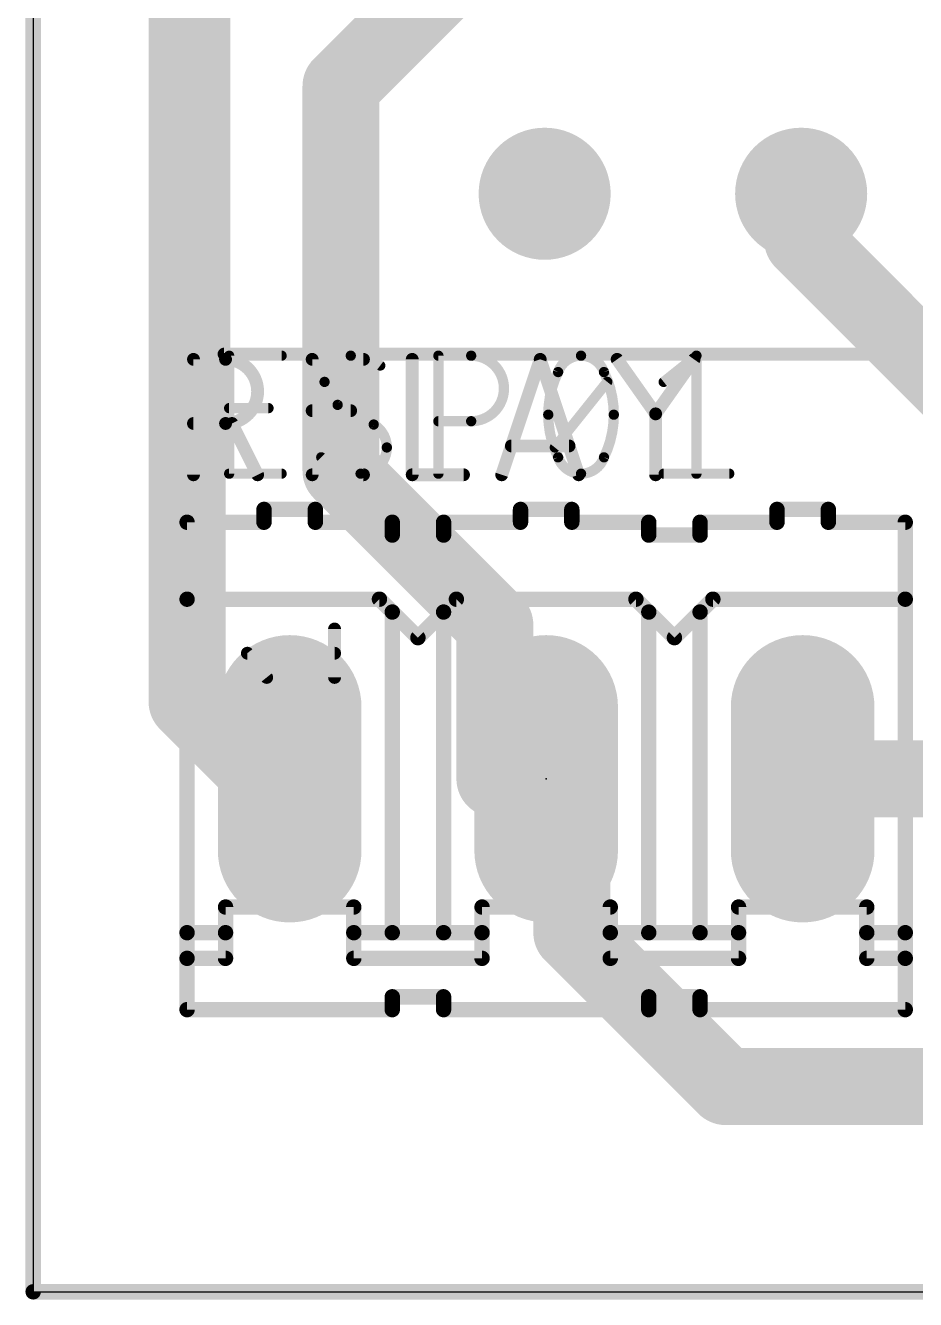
# Model space of a CAD drawing. Extents: x -0.1 to 40.3, y -1.3 to 55.7.
# Drawn here: x -0.08 to 8.74, y -1.35 to 11.27 of the extents above; entities that cross this region are included whole.
import ezdxf

# ---------------------------------------------------------------- set-up
doc = ezdxf.new("R2010")
doc.units = 0
for name, color, linetype in [('1', 12, 'CONTINUOUS'), ('17', 110, 'CONTINUOUS'), ('20', 31, 'CONTINUOUS'), ('21', 253, 'CONTINUOUS'), ('23', 53, 'CONTINUOUS'), ('25', 253, 'CONTINUOUS'), ('27', 253, 'CONTINUOUS'), ('51', 253, 'CONTINUOUS')]:
    doc.layers.add(name, color=color, linetype=linetype)

# ---------------------------------------------------------------- blocks, each defined once
blk = doc.blocks.new('RECT')
blk.add_solid([(-0.5, -0.5), (0.5, -0.5), (-0.5, 0.5), (0.5, 0.5)])
blk = doc.blocks.new('LONGP100')
at = {"const_width": 1}
blk.add_lwpolyline([(-0.5, 0), (0.5, 0)], dxfattribs=at)
at = {"const_width": 0.5}
for points in [[(-0.5, 0.25, 1), (-0.5, -0.25)], [(0.5, -0.25, 1), (0.5, 0.25)]]:
    blk.add_lwpolyline(points, format="xyb", dxfattribs=at)
blk = doc.blocks.new('ROUNDP')
at = {"const_width": 0.5}
blk.add_lwpolyline([(0, -0.25, 1), (0, 0.25, 1), (0, -0.25)], format="xyb", dxfattribs=at)

msp = doc.modelspace()

# ---------------------------------------------------------------- linework, layer by layer
at = {"layer": '1'}
for points, const_width in [([(0, -1.27), (0, 35.56)], 0.1524), ([(1.524, 4.572), (1.524, 12.954)], 0.762), ([(3.048, 10.668), (4.572, 12.192)], 0.762), ([(3.048, 6.858), (3.048, 10.668)], 0.762), ([(7.62, 9.144), (7.605, 9.6025)], 0.762), ([(9.144, 7.62), (7.62, 9.144)], 0.762), ([(4.572, 5.334), (3.048, 6.858)], 0.762), ([(4.572, 3.81), (4.572, 5.334)], 0.762), ([(2.286, 3.81), (1.524, 4.572)], 0.762), ([(2.286, 3.81), (2.54, 3.81)], 0.762), ([(4.572, 3.81), (5.08, 3.81)], 0.762), ([(5.334, 3.81), (5.08, 3.81)], 0.762), ([(5.334, 2.286), (5.334, 3.81)], 0.762), ([(11.43, 3.81), (7.62, 3.81)], 0.762), ([(6.858, 0.762), (5.334, 2.286)], 0.762), ([(16.764, 0.762), (6.858, 0.762)], 0.762), ([(22.86, -1.27), (0, -1.27)], 0.1524)]:
    msp.add_lwpolyline(points, dxfattribs=dict(at, const_width=const_width))
for points, const_width in [([(3.2385, 10.668, 1), (2.8575, 10.668)], 0.381), ([(2.9133, 10.8027, 1), (3.1827, 10.5333)], 0.381), ([(7.7954, 9.6087, 1), (7.4146, 9.5963)], 0.381), ([(7.7547, 9.2787, 1), (7.4853, 9.0093)], 0.381), ([(7.4296, 9.1378, 1), (7.8104, 9.1502)], 0.381), ([(3.1827, 6.9927, 1), (2.9133, 6.7233)], 0.381), ([(2.8575, 6.858, 1), (3.2385, 6.858)], 0.381), ([(4.7625, 5.334, 1), (4.3815, 5.334)], 0.381), ([(4.4373, 5.1993, 1), (4.7067, 5.4687)], 0.381), ([(1.6587, 4.7067, 1), (1.3893, 4.4373)], 0.381), ([(1.3335, 4.572, 1), (1.7145, 4.572)], 0.381), ([(2.286, 4.0005, 1), (2.286, 3.6195)], 0.381), ([(2.54, 3.6195, 1), (2.54, 4.0005)], 0.381), ([(4.572, 4.0005, 1), (4.572, 3.6195)], 0.381), ([(5.08, 4.0005, 1), (5.08, 3.6195)], 0.381), ([(5.08, 3.6195, 1), (5.08, 4.0005)], 0.381), ([(5.5245, 3.81, 1), (5.1435, 3.81)], 0.381), ([(5.334, 3.6195, 1), (5.334, 4.0005)], 0.381), ([(7.62, 4.0005, 1), (7.62, 3.6195)], 0.381), ([(2.1513, 3.6753, 1), (2.4207, 3.9447)], 0.381), ([(4.3815, 3.81, 1), (4.7625, 3.81)], 0.381), ([(5.4687, 2.4207, 1), (5.1993, 2.1513)], 0.381), ([(5.1435, 2.286, 1), (5.5245, 2.286)], 0.381), ([(6.858, 0.9525, 1), (6.858, 0.5715)], 0.381), ([(6.7233, 0.6273, 1), (6.9927, 0.8967)], 0.381), ([(0, -1.2319, 1), (0, -1.3081)], 0.0762), ([(-0.0381, -1.27, 1), (0.0381, -1.27)], 0.0762)]:
    msp.add_lwpolyline(points, format="xyb", dxfattribs=dict(at, const_width=const_width))
at = {"layer": '20'}
for p, q in [((0, 35.55), (0, -1.27)), ((0, -1.27), (22.53, -1.27))]:
    msp.add_line(p, q, dxfattribs=at)
at = {"layer": '21'}
for points, const_width in [([(1.89, 25.16), (1.89, 8.015)], 0.127), ([(1.89, 8.015), (16.1775, 8.015)], 0.127), ([(2.286, 6.35), (2.286, 6.477)], 0.1524), ([(2.794, 6.477), (2.286, 6.477)], 0.1524), ([(2.794, 6.35), (2.794, 6.477)], 0.1524), ([(4.826, 6.35), (4.826, 6.477)], 0.1524), ([(5.334, 6.477), (4.826, 6.477)], 0.1524), ([(5.334, 6.35), (5.334, 6.477)], 0.1524), ([(7.366, 6.35), (7.366, 6.477)], 0.1524), ([(7.874, 6.477), (7.366, 6.477)], 0.1524), ([(7.874, 6.35), (7.874, 6.477)], 0.1524), ([(1.524, 6.35), (1.524, 5.588)], 0.1524), ([(1.524, 6.35), (2.286, 6.35)], 0.1524), ([(3.556, 6.35), (2.794, 6.35)], 0.1524), ([(3.556, 6.223), (3.556, 6.35)], 0.1524), ([(4.064, 6.223), (4.064, 6.35)], 0.1524), ([(4.064, 6.35), (4.826, 6.35)], 0.1524), ([(5.334, 6.35), (6.096, 6.35)], 0.1524), ([(6.096, 6.223), (6.096, 6.35)], 0.1524), ([(6.604, 6.223), (6.604, 6.35)], 0.1524), ([(6.604, 6.35), (7.366, 6.35)], 0.1524), ([(7.874, 6.35), (8.636, 6.35)], 0.1524), ([(8.636, 5.588), (8.636, 6.35)], 0.1524), ([(3.556, 6.223), (4.064, 6.223)], 0.1524), ([(6.604, 6.223), (6.096, 6.223)], 0.1524), ([(1.524, 5.588), (1.524, 2.286)], 0.1524), ([(3.429, 5.588), (1.524, 5.588)], 0.1524), ([(3.429, 5.588), (3.556, 5.461)], 0.1524), ([(4.064, 5.461), (4.191, 5.588)], 0.1524), ([(4.191, 5.588), (5.969, 5.588)], 0.1524), ([(5.969, 5.588), (6.096, 5.461)], 0.1524), ([(6.604, 5.461), (6.731, 5.588)], 0.1524), ([(6.731, 5.588), (8.636, 5.588)], 0.1524), ([(8.636, 5.588), (8.636, 2.286)], 0.1524), ([(3.556, 5.461), (3.81, 5.207)], 0.1524), ([(3.556, 5.461), (3.556, 2.286)], 0.1524), ([(3.81, 5.207), (4.064, 5.461)], 0.1524), ([(4.064, 5.461), (4.064, 2.286)], 0.1524), ([(6.096, 5.461), (6.35, 5.207)], 0.1524), ([(6.096, 5.461), (6.096, 2.286)], 0.1524), ([(6.35, 5.207), (6.604, 5.461)], 0.1524), ([(6.604, 5.461), (6.604, 2.286)], 0.1524), ([(2.9845, 4.8133), (2.9845, 5.2931)], 0.127), ([(2.3128, 4.8133), (2.1209, 5.0532)], 0.127), ([(2.1209, 5.0532), (2.9845, 5.0532)], 0.127), ([(1.905, 2.54), (3.175, 2.54)], 0.1524), ([(1.905, 2.286), (1.905, 2.54)], 0.1524), ([(3.175, 2.286), (3.175, 2.54)], 0.1524), ([(4.445, 2.286), (4.445, 2.54)], 0.1524), ([(4.445, 2.54), (5.715, 2.54)], 0.1524), ([(5.715, 2.286), (5.715, 2.54)], 0.1524), ([(6.985, 2.54), (8.255, 2.54)], 0.1524), ([(6.985, 2.286), (6.985, 2.54)], 0.1524), ([(8.255, 2.286), (8.255, 2.54)], 0.1524), ([(1.905, 2.286), (1.524, 2.286)], 0.1524), ([(1.524, 2.286), (1.524, 2.032)], 0.1524), ([(1.905, 2.032), (1.905, 2.286)], 0.1524), ([(3.175, 2.032), (3.175, 2.286)], 0.1524), ([(3.175, 2.286), (3.556, 2.286)], 0.1524), ([(3.556, 2.286), (4.064, 2.286)], 0.1524), ([(4.064, 2.286), (4.445, 2.286)], 0.1524), ([(4.445, 2.032), (4.445, 2.286)], 0.1524), ([(5.715, 2.032), (5.715, 2.286)], 0.1524), ([(5.715, 2.286), (6.096, 2.286)], 0.1524), ([(6.096, 2.286), (6.604, 2.286)], 0.1524), ([(6.604, 2.286), (6.985, 2.286)], 0.1524), ([(6.985, 2.032), (6.985, 2.286)], 0.1524), ([(8.255, 2.032), (8.255, 2.286)], 0.1524), ([(8.255, 2.286), (8.636, 2.286)], 0.1524), ([(8.636, 2.286), (8.636, 2.032)], 0.1524), ([(1.524, 2.032), (1.524, 1.524)], 0.1524), ([(1.524, 2.032), (1.905, 2.032)], 0.1524), ([(4.445, 2.032), (3.175, 2.032)], 0.1524), ([(5.715, 2.032), (6.985, 2.032)], 0.1524), ([(8.636, 2.032), (8.255, 2.032)], 0.1524), ([(8.636, 2.032), (8.636, 1.524)], 0.1524), ([(3.556, 1.651), (3.556, 1.524)], 0.1524), ([(4.064, 1.651), (3.556, 1.651)], 0.1524), ([(4.064, 1.651), (4.064, 1.524)], 0.1524), ([(6.604, 1.651), (6.096, 1.651)], 0.1524), ([(6.096, 1.651), (6.096, 1.524)], 0.1524), ([(6.604, 1.651), (6.604, 1.524)], 0.1524), ([(3.556, 1.524), (1.524, 1.524)], 0.1524), ([(4.064, 1.524), (6.096, 1.524)], 0.1524), ([(8.636, 1.524), (6.604, 1.524)], 0.1524)]:
    msp.add_lwpolyline(points, dxfattribs=dict(at, const_width=const_width))
for points, const_width in [([(1.89, 8.0468, 1), (1.89, 7.9833)], 0.0635), ([(1.8583, 8.015, 1), (1.9218, 8.015)], 0.0635), ([(2.3241, 6.477, 1), (2.2479, 6.477)], 0.0762), ([(2.286, 6.5151, 1), (2.286, 6.4389)], 0.0762), ([(2.8321, 6.477, 1), (2.7559, 6.477)], 0.0762), ([(2.794, 6.4389, 1), (2.794, 6.5151)], 0.0762), ([(4.8641, 6.477, 1), (4.7879, 6.477)], 0.0762), ([(4.826, 6.5151, 1), (4.826, 6.4389)], 0.0762), ([(5.3721, 6.477, 1), (5.2959, 6.477)], 0.0762), ([(5.334, 6.4389, 1), (5.334, 6.5151)], 0.0762), ([(7.4041, 6.477, 1), (7.3279, 6.477)], 0.0762), ([(7.366, 6.5151, 1), (7.366, 6.4389)], 0.0762), ([(7.9121, 6.477, 1), (7.8359, 6.477)], 0.0762), ([(7.874, 6.4389, 1), (7.874, 6.5151)], 0.0762), ([(1.5621, 6.35, 1), (1.4859, 6.35)], 0.0762), ([(1.524, 6.3881, 1), (1.524, 6.3119)], 0.0762), ([(2.2479, 6.35, 1), (2.3241, 6.35)], 0.0762), ([(2.286, 6.3119, 1), (2.286, 6.3881)], 0.0762), ([(2.794, 6.3881, 1), (2.794, 6.3119)], 0.0762), ([(2.7559, 6.35, 1), (2.8321, 6.35)], 0.0762), ([(3.5941, 6.35, 1), (3.5179, 6.35)], 0.0762), ([(3.556, 6.3119, 1), (3.556, 6.3881)], 0.0762), ([(4.1021, 6.35, 1), (4.0259, 6.35)], 0.0762), ([(4.064, 6.3881, 1), (4.064, 6.3119)], 0.0762), ([(4.7879, 6.35, 1), (4.8641, 6.35)], 0.0762), ([(4.826, 6.3119, 1), (4.826, 6.3881)], 0.0762), ([(5.334, 6.3881, 1), (5.334, 6.3119)], 0.0762), ([(5.2959, 6.35, 1), (5.3721, 6.35)], 0.0762), ([(6.1341, 6.35, 1), (6.0579, 6.35)], 0.0762), ([(6.096, 6.3119, 1), (6.096, 6.3881)], 0.0762), ([(6.6421, 6.35, 1), (6.5659, 6.35)], 0.0762), ([(6.604, 6.3881, 1), (6.604, 6.3119)], 0.0762), ([(7.3279, 6.35, 1), (7.4041, 6.35)], 0.0762), ([(7.366, 6.3119, 1), (7.366, 6.3881)], 0.0762), ([(7.874, 6.3881, 1), (7.874, 6.3119)], 0.0762), ([(7.8359, 6.35, 1), (7.9121, 6.35)], 0.0762), ([(8.6741, 6.35, 1), (8.5979, 6.35)], 0.0762), ([(8.636, 6.3119, 1), (8.636, 6.3881)], 0.0762), ([(3.556, 6.2611, 1), (3.556, 6.1849)], 0.0762), ([(3.5179, 6.223, 1), (3.5941, 6.223)], 0.0762), ([(4.0259, 6.223, 1), (4.1021, 6.223)], 0.0762), ([(4.064, 6.1849, 1), (4.064, 6.2611)], 0.0762), ([(6.096, 6.2611, 1), (6.096, 6.1849)], 0.0762), ([(6.0579, 6.223, 1), (6.1341, 6.223)], 0.0762), ([(6.5659, 6.223, 1), (6.6421, 6.223)], 0.0762), ([(6.604, 6.1849, 1), (6.604, 6.2611)], 0.0762), ([(1.5621, 5.588, 1), (1.4859, 5.588)], 0.0762), ([(1.524, 5.6261, 1), (1.524, 5.5499)], 0.0762), ([(1.4859, 5.588, 1), (1.5621, 5.588)], 0.0762), ([(3.4559, 5.6149, 1), (3.4021, 5.5611)], 0.0762), ([(3.429, 5.5499, 1), (3.429, 5.6261)], 0.0762), ([(4.191, 5.6261, 1), (4.191, 5.5499)], 0.0762), ([(4.2179, 5.5611, 1), (4.1641, 5.6149)], 0.0762), ([(5.9959, 5.6149, 1), (5.9421, 5.5611)], 0.0762), ([(5.969, 5.5499, 1), (5.969, 5.6261)], 0.0762), ([(6.731, 5.6261, 1), (6.731, 5.5499)], 0.0762), ([(6.7579, 5.5611, 1), (6.7041, 5.6149)], 0.0762), ([(8.6741, 5.588, 1), (8.5979, 5.588)], 0.0762), ([(8.5979, 5.588, 1), (8.6741, 5.588)], 0.0762), ([(8.636, 5.5499, 1), (8.636, 5.6261)], 0.0762), ([(3.5941, 5.461, 1), (3.5179, 5.461)], 0.0762), ([(3.5829, 5.4879, 1), (3.5291, 5.4341)], 0.0762), ([(3.5291, 5.4341, 1), (3.5829, 5.4879)], 0.0762), ([(4.1021, 5.461, 1), (4.0259, 5.461)], 0.0762), ([(4.0371, 5.4879, 1), (4.0909, 5.4341)], 0.0762), ([(4.0909, 5.4341, 1), (4.0371, 5.4879)], 0.0762), ([(6.1341, 5.461, 1), (6.0579, 5.461)], 0.0762), ([(6.1229, 5.4879, 1), (6.0691, 5.4341)], 0.0762), ([(6.0691, 5.4341, 1), (6.1229, 5.4879)], 0.0762), ([(6.6421, 5.461, 1), (6.5659, 5.461)], 0.0762), ([(6.5771, 5.4879, 1), (6.6309, 5.4341)], 0.0762), ([(6.6309, 5.4341, 1), (6.5771, 5.4879)], 0.0762), ([(3.0163, 5.2931, 1), (2.9527, 5.2931)], 0.0635), ([(3.7831, 5.2339, 1), (3.8369, 5.1801)], 0.0762), ([(3.7831, 5.1801, 1), (3.8369, 5.2339)], 0.0762), ([(6.3231, 5.2339, 1), (6.3769, 5.1801)], 0.0762), ([(6.3231, 5.1801, 1), (6.3769, 5.2339)], 0.0762), ([(2.1457, 5.073, 1), (2.0961, 5.0334)], 0.0635), ([(2.1209, 5.0849, 1), (2.1209, 5.0214)], 0.0635), ([(2.9845, 5.0214, 1), (2.9845, 5.0849)], 0.0635), ([(2.288, 4.7935, 1), (2.3376, 4.8331)], 0.0635), ([(2.9527, 4.8133, 1), (3.0163, 4.8133)], 0.0635), ([(1.905, 2.5781, 1), (1.905, 2.5019)], 0.0762), ([(1.9431, 2.54, 1), (1.8669, 2.54)], 0.0762), ([(3.2131, 2.54, 1), (3.1369, 2.54)], 0.0762), ([(3.175, 2.5019, 1), (3.175, 2.5781)], 0.0762), ([(4.4831, 2.54, 1), (4.4069, 2.54)], 0.0762), ([(4.445, 2.5781, 1), (4.445, 2.5019)], 0.0762), ([(5.7531, 2.54, 1), (5.6769, 2.54)], 0.0762), ([(5.715, 2.5019, 1), (5.715, 2.5781)], 0.0762), ([(6.985, 2.5781, 1), (6.985, 2.5019)], 0.0762), ([(7.0231, 2.54, 1), (6.9469, 2.54)], 0.0762), ([(8.2931, 2.54, 1), (8.2169, 2.54)], 0.0762), ([(8.255, 2.5019, 1), (8.255, 2.5781)], 0.0762), ([(1.524, 2.3241, 1), (1.524, 2.2479)], 0.0762), ([(1.5621, 2.286, 1), (1.4859, 2.286)], 0.0762), ([(1.4859, 2.286, 1), (1.5621, 2.286)], 0.0762), ([(1.9431, 2.286, 1), (1.8669, 2.286)], 0.0762), ([(1.8669, 2.286, 1), (1.9431, 2.286)], 0.0762), ([(1.905, 2.2479, 1), (1.905, 2.3241)], 0.0762), ([(3.2131, 2.286, 1), (3.1369, 2.286)], 0.0762), ([(3.175, 2.3241, 1), (3.175, 2.2479)], 0.0762), ([(3.1369, 2.286, 1), (3.2131, 2.286)], 0.0762), ([(3.556, 2.3241, 1), (3.556, 2.2479)], 0.0762), ([(3.5179, 2.286, 1), (3.5941, 2.286)], 0.0762), ([(3.556, 2.2479, 1), (3.556, 2.3241)], 0.0762), ([(4.064, 2.3241, 1), (4.064, 2.2479)], 0.0762), ([(4.0259, 2.286, 1), (4.1021, 2.286)], 0.0762), ([(4.064, 2.2479, 1), (4.064, 2.3241)], 0.0762), ([(4.4831, 2.286, 1), (4.4069, 2.286)], 0.0762), ([(4.4069, 2.286, 1), (4.4831, 2.286)], 0.0762), ([(4.445, 2.2479, 1), (4.445, 2.3241)], 0.0762), ([(5.7531, 2.286, 1), (5.6769, 2.286)], 0.0762), ([(5.715, 2.3241, 1), (5.715, 2.2479)], 0.0762), ([(5.6769, 2.286, 1), (5.7531, 2.286)], 0.0762), ([(6.096, 2.3241, 1), (6.096, 2.2479)], 0.0762), ([(6.0579, 2.286, 1), (6.1341, 2.286)], 0.0762), ([(6.096, 2.2479, 1), (6.096, 2.3241)], 0.0762), ([(6.604, 2.3241, 1), (6.604, 2.2479)], 0.0762), ([(6.5659, 2.286, 1), (6.6421, 2.286)], 0.0762), ([(6.604, 2.2479, 1), (6.604, 2.3241)], 0.0762), ([(7.0231, 2.286, 1), (6.9469, 2.286)], 0.0762), ([(6.9469, 2.286, 1), (7.0231, 2.286)], 0.0762), ([(6.985, 2.2479, 1), (6.985, 2.3241)], 0.0762), ([(8.2931, 2.286, 1), (8.2169, 2.286)], 0.0762), ([(8.255, 2.3241, 1), (8.255, 2.2479)], 0.0762), ([(8.2169, 2.286, 1), (8.2931, 2.286)], 0.0762), ([(8.6741, 2.286, 1), (8.5979, 2.286)], 0.0762), ([(8.5979, 2.286, 1), (8.6741, 2.286)], 0.0762), ([(8.636, 2.2479, 1), (8.636, 2.3241)], 0.0762), ([(1.5621, 2.032, 1), (1.4859, 2.032)], 0.0762), ([(1.524, 2.0701, 1), (1.524, 1.9939)], 0.0762), ([(1.4859, 2.032, 1), (1.5621, 2.032)], 0.0762), ([(1.8669, 2.032, 1), (1.9431, 2.032)], 0.0762), ([(1.905, 1.9939, 1), (1.905, 2.0701)], 0.0762), ([(3.175, 2.0701, 1), (3.175, 1.9939)], 0.0762), ([(3.1369, 2.032, 1), (3.2131, 2.032)], 0.0762), ([(4.4069, 2.032, 1), (4.4831, 2.032)], 0.0762), ([(4.445, 1.9939, 1), (4.445, 2.0701)], 0.0762), ([(5.715, 2.0701, 1), (5.715, 1.9939)], 0.0762), ([(5.6769, 2.032, 1), (5.7531, 2.032)], 0.0762), ([(6.9469, 2.032, 1), (7.0231, 2.032)], 0.0762), ([(6.985, 1.9939, 1), (6.985, 2.0701)], 0.0762), ([(8.255, 2.0701, 1), (8.255, 1.9939)], 0.0762), ([(8.2169, 2.032, 1), (8.2931, 2.032)], 0.0762), ([(8.6741, 2.032, 1), (8.5979, 2.032)], 0.0762), ([(8.5979, 2.032, 1), (8.6741, 2.032)], 0.0762), ([(8.636, 1.9939, 1), (8.636, 2.0701)], 0.0762), ([(3.5941, 1.651, 1), (3.5179, 1.651)], 0.0762), ([(3.556, 1.6891, 1), (3.556, 1.6129)], 0.0762), ([(4.1021, 1.651, 1), (4.0259, 1.651)], 0.0762), ([(4.064, 1.6129, 1), (4.064, 1.6891)], 0.0762), ([(6.096, 1.6891, 1), (6.096, 1.6129)], 0.0762), ([(6.1341, 1.651, 1), (6.0579, 1.651)], 0.0762), ([(6.6421, 1.651, 1), (6.5659, 1.651)], 0.0762), ([(6.604, 1.6129, 1), (6.604, 1.6891)], 0.0762), ([(1.524, 1.5621, 1), (1.524, 1.4859)], 0.0762), ([(1.4859, 1.524, 1), (1.5621, 1.524)], 0.0762), ([(3.5179, 1.524, 1), (3.5941, 1.524)], 0.0762), ([(3.556, 1.4859, 1), (3.556, 1.5621)], 0.0762), ([(4.064, 1.5621, 1), (4.064, 1.4859)], 0.0762), ([(4.0259, 1.524, 1), (4.1021, 1.524)], 0.0762), ([(6.0579, 1.524, 1), (6.1341, 1.524)], 0.0762), ([(6.096, 1.4859, 1), (6.096, 1.5621)], 0.0762), ([(6.604, 1.5621, 1), (6.604, 1.4859)], 0.0762), ([(6.5659, 1.524, 1), (6.6421, 1.524)], 0.0762), ([(8.5979, 1.524, 1), (8.6741, 1.524)], 0.0762), ([(8.636, 1.4859, 1), (8.636, 1.5621)], 0.0762)]:
    msp.add_lwpolyline(points, format="xyb", dxfattribs=dict(at, const_width=const_width))
at = {"layer": '23'}
msp.add_point((5.08, 3.81), dxfattribs=at)
at = {"layer": '25'}
for points, const_width in [([(1.5875, 7.9947, 1), (1.5875, 7.9312)], 0.0635), ([(1.6193, 7.9629, 1), (1.5558, 7.9629)], 0.0635), ([(1.905, 7.9947, 1), (1.905, 7.9312)], 0.0635), ([(1.905, 7.3279, 1), (1.905, 7.9629)], 0.127), ([(1.905, 7.9312, 1), (1.905, 7.9947)], 0.0635), ([(2.7629, 7.9947, 1), (2.7629, 7.9312)], 0.0635), ([(2.7946, 7.9629, 1), (2.7311, 7.9629)], 0.0635), ([(3.2709, 7.9312, 1), (3.2709, 7.9947)], 0.0635), ([(3.7852, 7.9629, 1), (3.7217, 7.9629)], 0.0635), ([(5.051, 7.9729, 1), (4.9908, 7.9529)], 0.0635), ([(5.051, 7.9529, 1), (4.9908, 7.9729)], 0.0635), ([(5.8088, 7.9812, 1), (5.757, 7.9446)], 0.0635), ([(6.5708, 7.9446, 1), (6.519, 7.9812)], 0.0635), ([(2.7629, 7.4867, 1), (2.7629, 7.4232)], 0.0635), ([(3.1439, 7.4232, 1), (3.1439, 7.4867)], 0.0635), ([(6.1957, 7.4232, 1), (6.1322, 7.4232)], 0.0635), ([(6.138, 7.4415, 1), (6.1898, 7.4048)], 0.0635), ([(6.138, 7.4048, 1), (6.1898, 7.4415)], 0.0635), ([(1.5875, 7.3597, 1), (1.5875, 7.2962)], 0.0635), ([(1.905, 7.3597, 1), (1.905, 7.2962)], 0.0635), ([(1.905, 7.2962, 1), (1.905, 7.3597)], 0.0635), ([(1.9969, 7.3421, 1), (1.9401, 7.3137)], 0.0635), ([(4.7352, 7.1374, 1), (4.7352, 7.0739)], 0.0635), ([(5.3067, 7.0739, 1), (5.3067, 7.1374)], 0.0635), ([(1.5558, 6.8199, 1), (1.6193, 6.8199)], 0.0635), ([(2.1941, 6.8057, 1), (2.2509, 6.8341)], 0.0635), ([(2.7629, 6.8517, 1), (2.7629, 6.7882)], 0.0635), ([(2.7311, 6.8199, 1), (2.7946, 6.8199)], 0.0635), ([(3.2709, 6.7882, 1), (3.2709, 6.8517)], 0.0635), ([(3.7217, 6.8199, 1), (3.7852, 6.8199)], 0.0635), ([(3.7535, 6.8517, 1), (3.7535, 6.7882)], 0.0635), ([(4.2614, 6.7882, 1), (4.2614, 6.8517)], 0.0635), ([(4.6098, 6.8299, 1), (4.67, 6.8099)], 0.0635), ([(5.3718, 6.8099, 1), (5.432, 6.8299)], 0.0635), ([(6.1322, 6.8199, 1), (6.1957, 6.8199)], 0.0635)]:
    msp.add_lwpolyline(points, format="xyb", dxfattribs=dict(at, const_width=const_width))
at = {"layer": '25', "const_width": 0.127}
for points in [[(1.5875, 6.8199), (1.5875, 7.9629)], [(1.5875, 7.9629), (1.905, 7.9629)], [(2.7629, 6.8199), (2.7629, 7.9629)], [(2.7629, 7.9629), (3.2709, 7.9629)], [(3.7535, 7.9629), (3.7535, 6.8199)], [(4.6399, 6.8199), (5.0209, 7.9629)], [(5.0209, 7.9629), (5.4019, 6.8199)], [(5.7829, 7.9629), (6.1639, 7.4232)], [(6.1639, 7.4232), (6.5449, 7.9629)], [(2.7629, 7.4549), (3.1439, 7.4549)], [(6.1639, 6.8199), (6.1639, 7.4232)], [(1.905, 7.3279), (1.5875, 7.3279)], [(2.2225, 6.8199), (1.9685, 7.3279)], [(5.3067, 7.1057), (4.7352, 7.1057)], [(3.2709, 6.8199), (2.7629, 6.8199)], [(3.7535, 6.8199), (4.2614, 6.8199)]]:
    msp.add_lwpolyline(points, dxfattribs=at)
at = {"layer": '27', "const_width": 0.1016}
for points in [[(1.9408, 6.8308), (1.9408, 7.9992)], [(1.9408, 7.9992), (2.4601, 7.9992)], [(4.0129, 6.8308), (4.0129, 7.9992)], [(4.0129, 7.9992), (4.3374, 7.9992)], [(6.2438, 7.7396), (6.5684, 7.9992)], [(6.5684, 7.9992), (6.5684, 6.8308)], [(5.1657, 7.0904), (5.685, 7.7396)], [(1.9408, 7.4799), (2.3303, 7.4799)], [(3.3722, 7.3176), (3.0152, 7.5124)], [(4.3374, 7.3501), (4.0129, 7.3501)], [(2.4601, 6.8308), (1.9408, 6.8308)], [(6.2438, 6.8308), (6.8929, 6.8308)]]:
    msp.add_lwpolyline(points, dxfattribs=at)
at = {"layer": '27'}
for points, const_width in [([(1.9662, 7.9992, 1), (1.9154, 7.9992)], 0.0508), ([(1.9408, 8.0246, 1), (1.9408, 7.9738)], 0.0508), ([(2.4601, 7.9738, 1), (2.4601, 8.0246)], 0.0508), ([(3.145, 7.9992, 0.4142), (2.8854, 7.7396)], 0.1016), ([(3.4371, 7.9018, 0.1623), (3.145, 7.9992)], 0.1016), ([(3.145, 8.0246, 1), (3.145, 7.9738)], 0.0508), ([(3.145, 7.9738, 1), (3.145, 8.0246)], 0.0508), ([(3.4219, 7.8815, 1), (3.4524, 7.9222)], 0.0508), ([(4.0383, 7.9992, 1), (3.9875, 7.9992)], 0.0508), ([(4.0129, 8.0246, 1), (4.0129, 7.9738)], 0.0508), ([(4.3374, 7.3501, 1), (4.3374, 7.9992)], 0.1016), ([(4.3374, 8.0246, 1), (4.3374, 7.9738)], 0.0508), ([(4.3374, 7.9738, 1), (4.3374, 8.0246)], 0.0508), ([(5.4254, 7.9992, 0.3205), (5.1982, 7.8369)], 0.1016), ([(5.6526, 7.8369, 0.3205), (5.4254, 7.9992)], 0.1016), ([(5.4254, 8.0246, 1), (5.4254, 7.9738)], 0.0508), ([(5.4254, 7.9738, 1), (5.4254, 8.0246)], 0.0508), ([(6.5938, 7.9992, 1), (6.543, 7.9992)], 0.0508), ([(6.5843, 7.9794, 1), (6.5525, 8.019)], 0.0508), ([(5.1982, 7.8369, 0.1139), (5.1008, 7.415)], 0.1016), ([(5.1742, 7.8452, 1), (5.2222, 7.8287)], 0.0508), ([(5.221, 7.8258, 1), (5.1754, 7.8481)], 0.0508), ([(5.6754, 7.8481, 1), (5.6297, 7.8258)], 0.0508), ([(5.7499, 7.415, 0.1139), (5.6526, 7.8369)], 0.1016), ([(5.6286, 7.8287, 1), (5.6766, 7.8452)], 0.0508), ([(2.8854, 7.7396, 0.2656), (3.0152, 7.5124)], 0.1016), ([(2.9108, 7.7396, 1), (2.86, 7.7396)], 0.0508), ([(2.86, 7.7396, 1), (2.9108, 7.7396)], 0.0508), ([(5.7049, 7.7237, 1), (5.6652, 7.7554)], 0.0508), ([(6.228, 7.7594, 1), (6.2597, 7.7197)], 0.0508), ([(1.9408, 7.5053, 1), (1.9408, 7.4545)], 0.0508), ([(2.3303, 7.4545, 1), (2.3303, 7.5053)], 0.0508), ([(3.0274, 7.5347, 1), (3.0031, 7.4901)], 0.0508), ([(3.0023, 7.4905, 1), (3.0281, 7.5342)], 0.0508), ([(5.1008, 7.415, 0.1139), (5.1982, 6.9931)], 0.1016), ([(5.1262, 7.415, 1), (5.0754, 7.415)], 0.0508), ([(5.6526, 6.9931, 0.1139), (5.7499, 7.415)], 0.1016), ([(5.7753, 7.415, 1), (5.7245, 7.415)], 0.0508), ([(3.5021, 7.0904, 0.2656), (3.3722, 7.3176)], 0.1016), ([(3.3851, 7.3395, 1), (3.3593, 7.2957)], 0.0508), ([(3.3601, 7.2953, 1), (3.3844, 7.3399)], 0.0508), ([(4.0129, 7.3755, 1), (4.0129, 7.3247)], 0.0508), ([(4.3374, 7.3755, 1), (4.3374, 7.3247)], 0.0508), ([(4.3374, 7.3247, 1), (4.3374, 7.3755)], 0.0508), ([(5.0754, 7.415, 1), (5.1262, 7.415)], 0.0508), ([(5.7245, 7.415, 1), (5.7753, 7.415)], 0.0508), ([(3.2424, 6.8308, 0.4142), (3.5021, 7.0904)], 0.1016), ([(3.5274, 7.0904, 1), (3.4767, 7.0904)], 0.0508), ([(3.4767, 7.0904, 1), (3.5274, 7.0904)], 0.0508), ([(5.1459, 7.1063, 1), (5.1856, 7.0746)], 0.0508), ([(2.8529, 6.9931, 0.2), (3.2424, 6.8308)], 0.1016), ([(2.871, 7.011, 1), (2.8349, 6.9752)], 0.0508), ([(5.1982, 6.9931, 0.3205), (5.4254, 6.8308)], 0.1016), ([(5.2222, 7.0013, 1), (5.1742, 6.9848)], 0.0508), ([(5.1754, 6.9819, 1), (5.221, 7.0042)], 0.0508), ([(5.4254, 6.8308, 0.3205), (5.6526, 6.9931)], 0.1016), ([(5.6297, 7.0042, 1), (5.6754, 6.9819)], 0.0508), ([(5.6766, 6.9848, 1), (5.6285, 7.0013)], 0.0508), ([(1.9408, 6.8562, 1), (1.9408, 6.8054)], 0.0508), ([(1.9154, 6.8308, 1), (1.9662, 6.8308)], 0.0508), ([(2.4601, 6.8054, 1), (2.4601, 6.8562)], 0.0508), ([(3.2424, 6.8562, 1), (3.2424, 6.8054)], 0.0508), ([(3.2424, 6.8054, 1), (3.2424, 6.8562)], 0.0508), ([(3.9875, 6.8308, 1), (4.0383, 6.8308)], 0.0508), ([(5.4254, 6.8562, 1), (5.4254, 6.8054)], 0.0508), ([(5.4254, 6.8054, 1), (5.4254, 6.8562)], 0.0508), ([(6.2438, 6.8562, 1), (6.2438, 6.8054)], 0.0508), ([(6.543, 6.8308, 1), (6.5938, 6.8308)], 0.0508), ([(6.8929, 6.8054, 1), (6.8929, 6.8562)], 0.0508)]:
    msp.add_lwpolyline(points, format="xyb", dxfattribs=dict(at, const_width=const_width))

# ---------------------------------------------------------------- block references
at = {"layer": '17'}
for name, p, xscale, yscale, rotation in [('ROUNDP', (5.065, 9.6025), 1.308, 1.308, 270), ('ROUNDP', (5.065, 9.6025), 1.308, 1.308, 270), ('ROUNDP', (7.605, 9.6025), 1.308, 1.308, 270), ('ROUNDP', (7.605, 9.6025), 1.308, 1.308, 270), ('LONGP100', (2.54, 3.81), 1.4224, 1.4224, 90), ('LONGP100', (2.54, 3.81), 1.4224, 1.4224, 90), ('LONGP100', (5.08, 3.81), 1.4224, 1.4224, 90), ('LONGP100', (5.08, 3.81), 1.4224, 1.4224, 90), ('LONGP100', (7.62, 3.81), 1.4224, 1.4224, 90), ('LONGP100', (7.62, 3.81), 1.4224, 1.4224, 90)]:
    msp.add_blockref(name, p, dxfattribs=dict(at, xscale=xscale, yscale=yscale, rotation=rotation))
at = {"layer": '51', "xscale": 0.6604, "yscale": 0.6604}
for p in [(2.54, 3.81), (5.08, 3.81), (7.62, 3.81)]:
    msp.add_blockref('RECT', p, dxfattribs=at)

doc.saveas('drawing.dxf')
